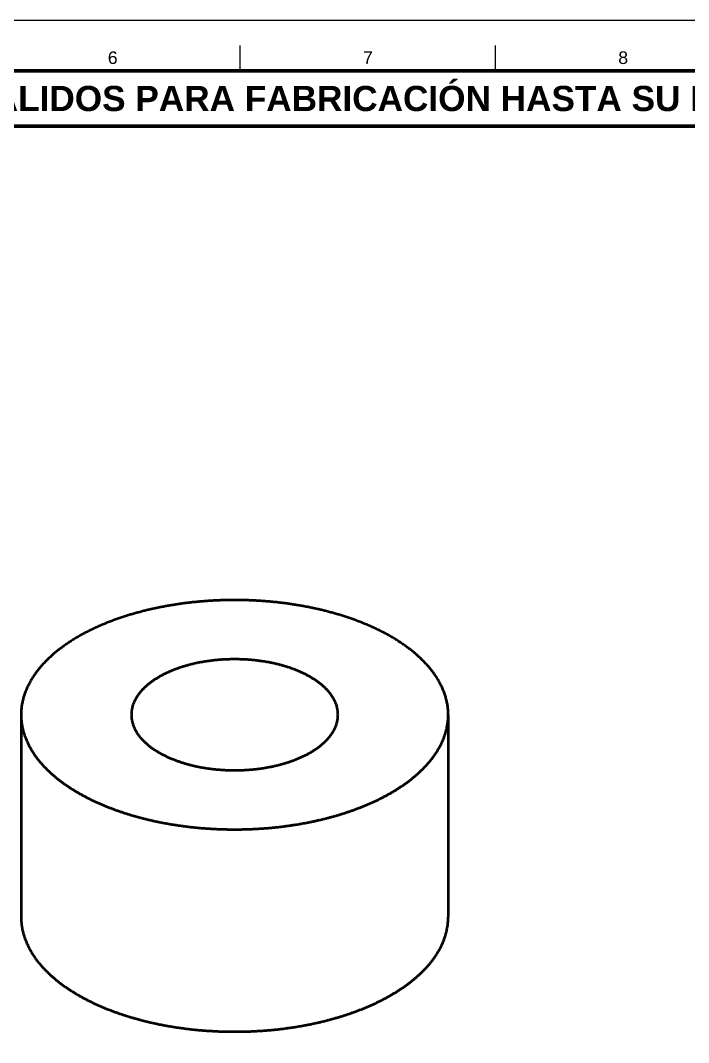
# Model space of a CAD drawing. Header units: millimetres. Extents: x 0 to 841, y 0 to 594.
# Drawn here: x 280.5 to 413.1, y 391 to 594 of the extents above; entities that cross this region are included whole.
import ezdxf
from ezdxf.enums import TextEntityAlignment as Align

# ---------------------------------------------------------------- set-up
doc = ezdxf.new("R2010")
doc.units = ezdxf.units.MM
for name, color, linetype, lineweight in [('FINA', 7, 'CONTINUOUS', 25), ('MARCO', 7, 'CONTINUOUS', 70), ('TXT', 7, 'CONTINUOUS', 25), ('VIS', 7, 'CONTINUOUS', 50)]:
    doc.layers.add(name, color=color, linetype=linetype, lineweight=lineweight)
doc.styles.add('STD', font='LiberationSans-Regular.ttf')
doc.styles.add('STDB', font='LiberationSans-Bold.ttf')

msp = doc.modelspace()

# ---------------------------------------------------------------- linework, layer by layer
at = {"layer": 'FINA'}
for p, q in [((324.12, 584), (324.12, 589)), ((374.81, 584), (374.81, 589))]:
    msp.add_line(p, q, dxfattribs=at)
msp.add_lwpolyline([(0, 0), (841, 0), (841, 594), (0, 594)], close=True, dxfattribs=at)
at = {"layer": 'MARCO'}
for points in [[(20, 10), (831, 10), (831, 584), (20, 584)], [(20, 573), (831, 573), (831, 584), (20, 584)]]:
    msp.add_lwpolyline(points, close=True, dxfattribs=at)
at = {"layer": 'VIS'}
for points in [[(365.42, 456.09), (365.42, 456.3), (365.41, 456.51), (365.4, 456.72), (365.39, 456.92), (365.38, 457.13), (365.36, 457.34), (365.33, 457.55), (365.31, 457.76), (365.28, 457.97), (365.24, 458.17), (365.2, 458.38), (365.16, 458.58), (365.12, 458.79), (365.07, 458.99), (365.02, 459.2), (364.97, 459.4), (364.91, 459.6), (364.85, 459.8), (364.79, 460), (364.72, 460.2), (364.65, 460.4), (364.58, 460.59), (364.51, 460.79), (364.43, 460.98), (364.35, 461.18), (364.26, 461.37), (364.18, 461.56), (364.09, 461.75), (364, 461.94), (363.9, 462.12), (363.81, 462.31), (363.71, 462.5), (363.6, 462.68), (363.5, 462.86), (363.39, 463.04), (363.29, 463.22), (363.18, 463.4), (363.06, 463.57), (362.95, 463.75), (362.83, 463.92), (362.71, 464.1), (362.59, 464.27), (362.47, 464.44), (362.34, 464.6), (362.22, 464.77), (362.09, 464.94), (361.96, 465.1), (361.82, 465.26), (361.69, 465.42), (361.56, 465.58), (361.42, 465.74), (361.28, 465.9), (361.14, 466.06), (361, 466.21), (360.86, 466.36), (360.71, 466.52), (360.57, 466.67), (360.42, 466.82), (360.27, 466.96), (360.12, 467.11), (359.97, 467.26), (359.82, 467.4), (359.66, 467.54), (359.51, 467.68), (359.35, 467.82), (359.2, 467.96), (359.04, 468.1), (358.88, 468.24), (358.72, 468.37), (358.56, 468.51), (358.4, 468.64), (358.23, 468.77), (358.07, 468.9), (357.91, 469.03), (357.74, 469.16), (357.57, 469.28), (357.4, 469.41), (357.24, 469.53), (357.07, 469.66), (356.9, 469.78), (356.73, 469.9), (356.55, 470.02), (356.38, 470.14), (356.21, 470.26), (356.03, 470.37), (355.86, 470.49), (355.68, 470.6), (355.51, 470.72), (355.33, 470.83), (355.15, 470.94), (354.98, 471.05), (354.8, 471.16), (354.62, 471.27), (354.44, 471.38), (354.26, 471.48), (354.08, 471.59), (353.9, 471.69), (353.71, 471.8), (353.53, 471.9), (353.35, 472), (353.16, 472.1), (352.98, 472.2), (352.79, 472.3), (352.61, 472.4), (352.42, 472.49), (352.24, 472.59), (352.05, 472.68), (351.86, 472.78), (351.67, 472.87), (351.49, 472.96), (351.3, 473.05), (351.11, 473.14), (350.92, 473.23), (350.73, 473.32), (350.54, 473.41), (350.35, 473.5), (350.16, 473.58), (349.97, 473.67), (349.77, 473.75), (349.58, 473.84), (349.39, 473.92), (349.2, 474), (349, 474.08), (348.81, 474.16), (348.62, 474.24), (348.42, 474.32), (348.23, 474.4), (348.03, 474.47), (347.84, 474.55), (347.64, 474.63), (347.45, 474.7), (347.25, 474.77), (347.05, 474.85), (346.86, 474.92), (346.66, 474.99), (346.46, 475.06), (346.27, 475.13), (346.07, 475.2), (345.87, 475.27), (345.67, 475.34), (345.47, 475.4), (345.27, 475.47), (345.08, 475.54), (344.88, 475.6), (344.68, 475.66), (344.48, 475.73), (344.28, 475.79), (344.08, 475.85), (343.88, 475.91), (343.68, 475.97), (343.48, 476.03), (343.27, 476.09), (343.07, 476.15), (342.87, 476.21), (342.67, 476.27), (342.47, 476.32), (342.27, 476.38), (342.06, 476.43), (341.86, 476.49), (341.66, 476.54), (341.46, 476.59), (341.25, 476.65), (341.05, 476.7), (340.85, 476.75), (340.64, 476.8), (340.44, 476.85), (340.24, 476.9), (340.03, 476.95), (339.83, 476.99), (339.62, 477.04), (339.42, 477.09), (339.22, 477.13), (339.01, 477.18), (338.81, 477.22), (338.6, 477.27), (338.4, 477.31), (338.19, 477.35), (337.99, 477.39), (337.78, 477.43), (337.58, 477.48), (337.37, 477.52), (337.16, 477.55), (336.96, 477.59), (336.75, 477.63), (336.55, 477.67), (336.34, 477.71), (336.13, 477.74), (335.93, 477.78), (335.72, 477.81), (335.51, 477.85), (335.31, 477.88), (335.1, 477.92), (334.89, 477.95), (334.69, 477.98), (334.48, 478.01), (334.27, 478.04), (334.07, 478.07), (333.86, 478.1), (333.65, 478.13), (333.44, 478.16), (333.24, 478.19), (333.03, 478.22), (332.82, 478.24), (332.61, 478.27), (332.4, 478.3), (332.2, 478.32), (331.99, 478.34), (331.78, 478.37), (331.57, 478.39), (331.36, 478.42), (331.16, 478.44), (330.95, 478.46), (330.74, 478.48), (330.53, 478.5), (330.32, 478.52), (330.11, 478.54), (329.9, 478.56), (329.7, 478.58), (329.49, 478.59), (329.28, 478.61), (329.07, 478.63), (328.86, 478.64), (328.65, 478.66), (328.44, 478.67), (328.23, 478.69), (328.02, 478.7), (327.82, 478.71), (327.61, 478.73), (327.4, 478.74), (327.19, 478.75), (326.98, 478.76), (326.77, 478.77), (326.56, 478.78), (326.35, 478.79), (326.14, 478.8), (325.93, 478.81), (325.72, 478.82), (325.51, 478.82), (325.3, 478.83), (325.09, 478.83), (324.89, 478.84), (324.68, 478.84), (324.47, 478.85), (324.26, 478.85), (324.05, 478.86), (323.84, 478.86), (323.63, 478.86), (323.42, 478.86), (323.21, 478.86), (323, 478.86), (322.79, 478.86), (322.58, 478.86), (322.37, 478.86), (322.16, 478.86), (321.95, 478.86), (321.74, 478.85), (321.53, 478.85), (321.32, 478.84), (321.11, 478.84), (320.91, 478.83), (320.7, 478.83), (320.49, 478.82), (320.28, 478.82), (320.07, 478.81), (319.86, 478.8), (319.65, 478.79), (319.44, 478.78), (319.23, 478.77), (319.02, 478.76), (318.81, 478.75), (318.6, 478.74), (318.39, 478.73), (318.18, 478.71), (317.98, 478.7), (317.77, 478.69), (317.56, 478.67), (317.35, 478.66), (317.14, 478.64), (316.93, 478.63), (316.72, 478.61), (316.51, 478.59), (316.3, 478.58), (316.1, 478.56), (315.89, 478.54), (315.68, 478.52), (315.47, 478.5), (315.26, 478.48), (315.05, 478.46), (314.84, 478.44), (314.64, 478.42), (314.43, 478.39), (314.22, 478.37), (314.01, 478.34), (313.8, 478.32), (313.6, 478.3), (313.39, 478.27), (313.18, 478.24), (312.97, 478.22), (312.76, 478.19), (312.56, 478.16), (312.35, 478.13), (312.14, 478.1), (311.93, 478.07), (311.73, 478.04), (311.52, 478.01), (311.31, 477.98), (311.11, 477.95), (310.9, 477.92), (310.69, 477.88), (310.49, 477.85), (310.28, 477.81), (310.07, 477.78), (309.87, 477.74), (309.66, 477.71), (309.45, 477.67), (309.25, 477.63), (309.04, 477.59), (308.84, 477.55), (308.63, 477.52), (308.42, 477.48), (308.22, 477.43), (308.01, 477.39), (307.81, 477.35), (307.6, 477.31), (307.4, 477.27), (307.19, 477.22), (306.99, 477.18), (306.78, 477.13), (306.58, 477.09), (306.38, 477.04), (306.17, 476.99), (305.97, 476.95), (305.76, 476.9), (305.56, 476.85), (305.36, 476.8), (305.15, 476.75), (304.95, 476.7), (304.75, 476.65), (304.54, 476.59), (304.34, 476.54), (304.14, 476.49), (303.94, 476.43), (303.73, 476.38), (303.53, 476.32), (303.33, 476.27), (303.13, 476.21), (302.93, 476.15), (302.73, 476.09), (302.52, 476.03), (302.32, 475.97), (302.12, 475.91), (301.92, 475.85), (301.72, 475.79), (301.52, 475.73), (301.32, 475.66), (301.12, 475.6), (300.92, 475.54), (300.73, 475.47), (300.53, 475.4), (300.33, 475.34), (300.13, 475.27), (299.93, 475.2), (299.73, 475.13), (299.54, 475.06), (299.34, 474.99), (299.14, 474.92), (298.95, 474.85), (298.75, 474.77), (298.55, 474.7), (298.36, 474.63), (298.16, 474.55), (297.97, 474.47), (297.77, 474.4), (297.58, 474.32), (297.38, 474.24), (297.19, 474.16), (297, 474.08), (296.8, 474), (296.61, 473.92), (296.42, 473.84), (296.23, 473.75), (296.03, 473.67), (295.84, 473.58), (295.65, 473.5), (295.46, 473.41), (295.27, 473.32), (295.08, 473.23), (294.89, 473.14), (294.7, 473.05), (294.51, 472.96), (294.33, 472.87), (294.14, 472.78), (293.95, 472.68), (293.76, 472.59), (293.58, 472.49), (293.39, 472.4), (293.21, 472.3), (293.02, 472.2), (292.84, 472.1), (292.65, 472), (292.47, 471.9), (292.29, 471.8), (292.1, 471.69), (291.92, 471.59), (291.74, 471.48), (291.56, 471.38), (291.38, 471.27), (291.2, 471.16), (291.02, 471.05), (290.85, 470.94), (290.67, 470.83), (290.49, 470.72), (290.32, 470.6), (290.14, 470.49), (289.97, 470.37), (289.79, 470.26), (289.62, 470.14), (289.45, 470.02), (289.27, 469.9), (289.1, 469.78), (288.93, 469.66), (288.76, 469.53), (288.6, 469.41), (288.43, 469.28), (288.26, 469.16), (288.09, 469.03), (287.93, 468.9), (287.77, 468.77), (287.6, 468.64), (287.44, 468.51), (287.28, 468.37), (287.12, 468.24), (286.96, 468.1), (286.8, 467.96), (286.65, 467.82), (286.49, 467.68), (286.34, 467.54), (286.18, 467.4), (286.03, 467.26), (285.88, 467.11), (285.73, 466.96), (285.58, 466.82), (285.43, 466.67), (285.29, 466.52), (285.14, 466.36), (285, 466.21), (284.86, 466.06), (284.72, 465.9), (284.58, 465.74), (284.44, 465.58), (284.31, 465.42), (284.18, 465.26), (284.04, 465.1), (283.91, 464.94), (283.78, 464.77), (283.66, 464.6), (283.53, 464.44), (283.41, 464.27), (283.29, 464.1), (283.17, 463.92), (283.05, 463.75), (282.94, 463.57), (282.82, 463.4), (282.71, 463.22), (282.61, 463.04), (282.5, 462.86), (282.4, 462.68), (282.29, 462.5), (282.19, 462.31), (282.1, 462.12), (282, 461.94), (281.91, 461.75), (281.82, 461.56), (281.74, 461.37), (281.65, 461.18), (281.57, 460.98), (281.49, 460.79), (281.42, 460.59), (281.35, 460.4), (281.28, 460.2), (281.21, 460), (281.15, 459.8), (281.09, 459.6), (281.03, 459.4), (280.98, 459.2), (280.93, 458.99), (280.88, 458.79), (280.84, 458.58), (280.8, 458.38), (280.76, 458.17), (280.72, 457.97), (280.69, 457.76), (280.67, 457.55), (280.64, 457.34), (280.62, 457.13), (280.61, 456.92), (280.6, 456.72), (280.59, 456.51), (280.58, 456.3), (280.58, 456.09)], [(343.53, 456.09), (343.52, 456.25), (343.52, 456.42), (343.51, 456.58), (343.49, 456.74), (343.47, 456.91), (343.44, 457.07), (343.41, 457.23), (343.38, 457.39), (343.34, 457.55), (343.3, 457.71), (343.26, 457.87), (343.21, 458.03), (343.15, 458.18), (343.09, 458.34), (343.03, 458.49), (342.97, 458.64), (342.9, 458.79), (342.83, 458.94), (342.75, 459.08), (342.67, 459.23), (342.59, 459.37), (342.51, 459.51), (342.42, 459.65), (342.33, 459.79), (342.24, 459.93), (342.14, 460.06), (342.05, 460.19), (341.95, 460.33), (341.84, 460.45), (341.74, 460.58), (341.63, 460.71), (341.53, 460.83), (341.42, 460.95), (341.3, 461.07), (341.19, 461.19), (341.07, 461.31), (340.96, 461.43), (340.84, 461.54), (340.72, 461.65), (340.6, 461.76), (340.47, 461.87), (340.35, 461.98), (340.22, 462.08), (340.09, 462.19), (339.97, 462.29), (339.84, 462.39), (339.7, 462.49), (339.57, 462.59), (339.44, 462.69), (339.31, 462.78), (339.17, 462.87), (339.03, 462.97), (338.9, 463.06), (338.76, 463.15), (338.62, 463.24), (338.48, 463.32), (338.34, 463.41), (338.2, 463.49), (338.06, 463.58), (337.91, 463.66), (337.77, 463.74), (337.63, 463.82), (337.48, 463.9), (337.34, 463.97), (337.19, 464.05), (337.04, 464.12), (336.9, 464.2), (336.75, 464.27), (336.6, 464.34), (336.45, 464.41), (336.3, 464.48), (336.15, 464.55), (336, 464.61), (335.85, 464.68), (335.7, 464.75), (335.55, 464.81), (335.39, 464.87), (335.24, 464.93), (335.09, 464.99), (334.94, 465.05), (334.78, 465.11), (334.63, 465.17), (334.47, 465.22), (334.32, 465.28), (334.16, 465.34), (334.01, 465.39), (333.85, 465.44), (333.7, 465.49), (333.54, 465.54), (333.38, 465.59), (333.22, 465.64), (333.07, 465.69), (332.91, 465.74), (332.75, 465.78), (332.59, 465.83), (332.44, 465.87), (332.28, 465.92), (332.12, 465.96), (331.96, 466), (331.8, 466.04), (331.64, 466.08), (331.48, 466.12), (331.32, 466.16), (331.16, 466.2), (331, 466.24), (330.84, 466.27), (330.68, 466.31), (330.52, 466.34), (330.36, 466.38), (330.19, 466.41), (330.03, 466.44), (329.87, 466.47), (329.71, 466.5), (329.55, 466.53), (329.39, 466.56), (329.22, 466.59), (329.06, 466.62), (328.9, 466.64), (328.74, 466.67), (328.57, 466.69), (328.41, 466.72), (328.25, 466.74), (328.09, 466.76), (327.92, 466.79), (327.76, 466.81), (327.6, 466.83), (327.43, 466.85), (327.27, 466.87), (327.11, 466.88), (326.94, 466.9), (326.78, 466.92), (326.61, 466.94), (326.45, 466.95), (326.29, 466.97), (326.12, 466.98), (325.96, 466.99), (325.79, 467), (325.63, 467.02), (325.47, 467.03), (325.3, 467.04), (325.14, 467.05), (324.97, 467.06), (324.81, 467.06), (324.65, 467.07), (324.48, 467.08), (324.32, 467.08), (324.15, 467.09), (323.99, 467.09), (323.82, 467.1), (323.66, 467.1), (323.49, 467.1), (323.33, 467.11), (323.16, 467.11), (323, 467.11), (322.84, 467.11), (322.67, 467.11), (322.51, 467.1), (322.34, 467.1), (322.18, 467.1), (322.01, 467.09), (321.85, 467.09), (321.68, 467.08), (321.52, 467.08), (321.35, 467.07), (321.19, 467.06), (321.03, 467.06), (320.86, 467.05), (320.7, 467.04), (320.53, 467.03), (320.37, 467.02), (320.21, 467), (320.04, 466.99), (319.88, 466.98), (319.71, 466.97), (319.55, 466.95), (319.39, 466.94), (319.22, 466.92), (319.06, 466.9), (318.89, 466.88), (318.73, 466.87), (318.57, 466.85), (318.4, 466.83), (318.24, 466.81), (318.08, 466.79), (317.91, 466.76), (317.75, 466.74), (317.59, 466.72), (317.43, 466.69), (317.26, 466.67), (317.1, 466.64), (316.94, 466.62), (316.78, 466.59), (316.61, 466.56), (316.45, 466.53), (316.29, 466.5), (316.13, 466.47), (315.97, 466.44), (315.81, 466.41), (315.64, 466.38), (315.48, 466.34), (315.32, 466.31), (315.16, 466.27), (315, 466.24), (314.84, 466.2), (314.68, 466.16), (314.52, 466.12), (314.36, 466.08), (314.2, 466.04), (314.04, 466), (313.88, 465.96), (313.72, 465.92), (313.56, 465.87), (313.41, 465.83), (313.25, 465.78), (313.09, 465.74), (312.93, 465.69), (312.78, 465.64), (312.62, 465.59), (312.46, 465.54), (312.3, 465.49), (312.15, 465.44), (311.99, 465.39), (311.84, 465.34), (311.68, 465.28), (311.53, 465.22), (311.37, 465.17), (311.22, 465.11), (311.06, 465.05), (310.91, 464.99), (310.76, 464.93), (310.61, 464.87), (310.45, 464.81), (310.3, 464.75), (310.15, 464.68), (310, 464.61), (309.85, 464.55), (309.7, 464.48), (309.55, 464.41), (309.4, 464.34), (309.25, 464.27), (309.1, 464.2), (308.96, 464.12), (308.81, 464.05), (308.66, 463.97), (308.52, 463.9), (308.37, 463.82), (308.23, 463.74), (308.09, 463.66), (307.94, 463.58), (307.8, 463.49), (307.66, 463.41), (307.52, 463.32), (307.38, 463.24), (307.24, 463.15), (307.1, 463.06), (306.97, 462.97), (306.83, 462.87), (306.69, 462.78), (306.56, 462.69), (306.43, 462.59), (306.3, 462.49), (306.16, 462.39), (306.03, 462.29), (305.91, 462.19), (305.78, 462.08), (305.65, 461.98), (305.53, 461.87), (305.4, 461.76), (305.28, 461.65), (305.16, 461.54), (305.04, 461.43), (304.93, 461.31), (304.81, 461.19), (304.7, 461.07), (304.58, 460.95), (304.47, 460.83), (304.37, 460.71), (304.26, 460.58), (304.16, 460.45), (304.05, 460.33), (303.95, 460.19), (303.86, 460.06), (303.76, 459.93), (303.67, 459.79), (303.58, 459.65), (303.49, 459.51), (303.41, 459.37), (303.33, 459.23), (303.25, 459.08), (303.17, 458.94), (303.1, 458.79), (303.03, 458.64), (302.97, 458.49), (302.91, 458.34), (302.85, 458.18), (302.79, 458.03), (302.74, 457.87), (302.7, 457.71), (302.66, 457.55), (302.62, 457.39), (302.59, 457.23), (302.56, 457.07), (302.53, 456.91), (302.51, 456.74), (302.49, 456.58), (302.48, 456.42), (302.48, 456.25), (302.47, 456.09)], [(280.58, 456.09), (280.58, 455.92), (280.58, 455.75), (280.59, 455.59), (280.6, 455.42), (280.61, 455.25), (280.62, 455.09), (280.64, 454.92), (280.65, 454.76), (280.67, 454.59), (280.69, 454.42), (280.72, 454.26), (280.74, 454.09), (280.77, 453.93), (280.8, 453.77), (280.83, 453.6), (280.87, 453.44), (280.9, 453.28), (280.94, 453.11), (280.98, 452.95), (281.03, 452.79), (281.07, 452.63), (281.12, 452.47), (281.17, 452.31), (281.22, 452.15), (281.27, 451.99), (281.33, 451.84), (281.38, 451.68), (281.44, 451.52), (281.5, 451.37), (281.56, 451.21), (281.63, 451.06), (281.69, 450.91), (281.76, 450.75), (281.83, 450.6), (281.9, 450.45), (281.97, 450.3), (282.05, 450.15), (282.12, 450), (282.2, 449.85), (282.28, 449.71), (282.36, 449.56), (282.44, 449.42), (282.52, 449.27), (282.61, 449.13), (282.7, 448.99), (282.78, 448.84), (282.87, 448.7), (282.96, 448.56), (283.05, 448.42), (283.15, 448.28), (283.24, 448.15), (283.34, 448.01), (283.43, 447.87), (283.53, 447.74), (283.63, 447.61), (283.73, 447.47), (283.83, 447.34), (283.94, 447.21), (284.04, 447.08), (284.15, 446.95), (284.25, 446.82), (284.36, 446.69), (284.47, 446.56), (284.58, 446.44), (284.69, 446.31), (284.8, 446.19), (284.91, 446.06), (285.02, 445.94), (285.13, 445.82), (285.25, 445.7), (285.37, 445.58), (285.48, 445.46), (285.6, 445.34), (285.72, 445.22), (285.84, 445.11), (285.96, 444.99), (286.08, 444.88), (286.2, 444.76), (286.32, 444.65), (286.44, 444.53), (286.57, 444.42), (286.69, 444.31), (286.82, 444.2), (286.94, 444.09), (287.07, 443.98), (287.2, 443.87), (287.32, 443.77), (287.45, 443.66), (287.58, 443.55), (287.71, 443.45), (287.84, 443.35), (287.97, 443.24), (288.1, 443.14), (288.23, 443.04), (288.37, 442.94), (288.5, 442.84), (288.63, 442.74), (288.77, 442.64), (288.9, 442.54), (289.04, 442.44), (289.17, 442.34), (289.31, 442.25), (289.45, 442.15), (289.58, 442.06), (289.72, 441.96), (289.86, 441.87), (290, 441.78), (290.14, 441.69), (290.28, 441.59), (290.42, 441.5), (290.56, 441.41), (290.7, 441.32), (290.84, 441.24), (290.98, 441.15), (291.12, 441.06), (291.27, 440.97), (291.41, 440.89), (291.55, 440.8), (291.7, 440.72), (291.84, 440.63), (291.98, 440.55), (292.13, 440.47), (292.27, 440.38), (292.42, 440.3), (292.57, 440.22), (292.71, 440.14), (292.86, 440.06), (293, 439.98), (293.15, 439.9), (293.3, 439.83), (293.45, 439.75), (293.6, 439.67), (293.74, 439.6), (293.89, 439.52), (294.04, 439.44), (294.19, 439.37), (294.34, 439.3), (294.49, 439.22), (294.64, 439.15), (294.79, 439.08), (294.94, 439.01), (295.09, 438.94), (295.24, 438.86), (295.39, 438.79), (295.55, 438.73), (295.7, 438.66), (295.85, 438.59), (296, 438.52), (296.15, 438.45), (296.31, 438.39), (296.46, 438.32), (296.61, 438.25), (296.77, 438.19), (296.92, 438.12), (297.08, 438.06), (297.23, 438), (297.38, 437.93), (297.54, 437.87), (297.69, 437.81), (297.85, 437.75), (298, 437.69), (298.16, 437.63), (298.31, 437.57), (298.47, 437.51), (298.63, 437.45), (298.78, 437.39), (298.94, 437.33), (299.1, 437.27), (299.25, 437.22), (299.41, 437.16), (299.57, 437.1), (299.72, 437.05), (299.88, 436.99), (300.04, 436.94), (300.2, 436.88), (300.35, 436.83), (300.51, 436.78), (300.67, 436.72), (300.83, 436.67), (300.99, 436.62), (301.15, 436.57), (301.3, 436.52), (301.46, 436.47), (301.62, 436.42), (301.78, 436.37), (301.94, 436.32), (302.1, 436.27), (302.26, 436.22), (302.42, 436.17), (302.58, 436.12), (302.74, 436.08), (302.9, 436.03), (303.06, 435.99), (303.22, 435.94), (303.38, 435.89), (303.54, 435.85), (303.7, 435.81), (303.86, 435.76), (304.02, 435.72), (304.19, 435.67), (304.35, 435.63), (304.51, 435.59), (304.67, 435.55), (304.83, 435.51), (304.99, 435.47), (305.16, 435.43), (305.32, 435.39), (305.48, 435.35), (305.64, 435.31), (305.8, 435.27), (305.97, 435.23), (306.13, 435.19), (306.29, 435.15), (306.45, 435.12), (306.62, 435.08), (306.78, 435.04), (306.94, 435.01), (307.1, 434.97), (307.27, 434.94), (307.43, 434.9), (307.59, 434.87), (307.76, 434.83), (307.92, 434.8), (308.08, 434.77), (308.25, 434.73), (308.41, 434.7), (308.57, 434.67), (308.74, 434.64), (308.9, 434.61), (309.07, 434.58), (309.23, 434.55), (309.39, 434.52), (309.56, 434.49), (309.72, 434.46), (309.89, 434.43), (310.05, 434.4), (310.22, 434.37), (310.38, 434.34), (310.54, 434.32), (310.71, 434.29), (310.87, 434.26), (311.04, 434.24), (311.2, 434.21), (311.37, 434.19), (311.53, 434.16), (311.7, 434.14), (311.86, 434.11), (312.03, 434.09), (312.19, 434.06), (312.36, 434.04), (312.52, 434.02), (312.69, 434), (312.85, 433.97), (313.02, 433.95), (313.19, 433.93), (313.35, 433.91), (313.52, 433.89), (313.68, 433.87), (313.85, 433.85), (314.01, 433.83), (314.18, 433.81), (314.34, 433.79), (314.51, 433.77), (314.68, 433.75), (314.84, 433.74), (315.01, 433.72), (315.17, 433.7), (315.34, 433.69), (315.51, 433.67), (315.67, 433.65), (315.84, 433.64), (316, 433.62), (316.17, 433.61), (316.34, 433.59), (316.5, 433.58), (316.67, 433.57), (316.84, 433.55), (317, 433.54), (317.17, 433.53), (317.33, 433.52), (317.5, 433.5), (317.67, 433.49), (317.83, 433.48), (318, 433.47), (318.17, 433.46), (318.33, 433.45), (318.5, 433.44), (318.67, 433.43), (318.83, 433.42), (319, 433.41), (319.17, 433.41), (319.33, 433.4), (319.5, 433.39), (319.67, 433.38), (319.83, 433.38), (320, 433.37), (320.17, 433.36), (320.33, 433.36), (320.5, 433.35), (320.67, 433.35), (320.83, 433.34), (321, 433.34), (321.17, 433.33), (321.33, 433.33), (321.5, 433.33), (321.67, 433.32), (321.83, 433.32), (322, 433.32), (322.17, 433.32), (322.33, 433.31), (322.5, 433.31), (322.67, 433.31), (322.83, 433.31), (323, 433.31), (323.17, 433.31), (323.33, 433.31), (323.5, 433.31), (323.67, 433.31), (323.83, 433.32), (324, 433.32), (324.17, 433.32), (324.33, 433.32), (324.5, 433.33), (324.67, 433.33), (324.83, 433.33), (325, 433.34), (325.17, 433.34), (325.33, 433.35), (325.5, 433.35), (325.67, 433.36), (325.83, 433.36), (326, 433.37), (326.17, 433.38), (326.33, 433.38), (326.5, 433.39), (326.67, 433.4), (326.83, 433.41), (327, 433.41), (327.17, 433.42), (327.33, 433.43), (327.5, 433.44), (327.67, 433.45), (327.83, 433.46), (328, 433.47), (328.17, 433.48), (328.33, 433.49), (328.5, 433.5), (328.67, 433.52), (328.83, 433.53), (329, 433.54), (329.17, 433.55), (329.33, 433.57), (329.5, 433.58), (329.66, 433.59), (329.83, 433.61), (330, 433.62), (330.16, 433.64), (330.33, 433.65), (330.49, 433.67), (330.66, 433.69), (330.83, 433.7), (330.99, 433.72), (331.16, 433.74), (331.32, 433.75), (331.49, 433.77), (331.66, 433.79), (331.82, 433.81), (331.99, 433.83), (332.15, 433.85), (332.32, 433.87), (332.48, 433.89), (332.65, 433.91), (332.81, 433.93), (332.98, 433.95), (333.15, 433.97), (333.31, 434), (333.48, 434.02), (333.64, 434.04), (333.81, 434.06), (333.97, 434.09), (334.14, 434.11), (334.3, 434.14), (334.47, 434.16), (334.63, 434.19), (334.8, 434.21), (334.96, 434.24), (335.13, 434.26), (335.29, 434.29), (335.46, 434.32), (335.62, 434.34), (335.78, 434.37), (335.95, 434.4), (336.11, 434.43), (336.28, 434.46), (336.44, 434.49), (336.61, 434.52), (336.77, 434.55), (336.93, 434.58), (337.1, 434.61), (337.26, 434.64), (337.43, 434.67), (337.59, 434.7), (337.75, 434.73), (337.92, 434.77), (338.08, 434.8), (338.24, 434.83), (338.41, 434.87), (338.57, 434.9), (338.73, 434.94), (338.9, 434.97), (339.06, 435.01), (339.22, 435.04), (339.38, 435.08), (339.55, 435.12), (339.71, 435.15), (339.87, 435.19), (340.03, 435.23), (340.2, 435.27), (340.36, 435.31), (340.52, 435.35), (340.68, 435.39), (340.85, 435.43), (341.01, 435.47), (341.17, 435.51), (341.33, 435.55), (341.49, 435.59), (341.65, 435.63), (341.81, 435.67), (341.98, 435.72), (342.14, 435.76), (342.3, 435.81), (342.46, 435.85), (342.62, 435.89), (342.78, 435.94), (342.94, 435.99), (343.1, 436.03), (343.26, 436.08), (343.42, 436.12), (343.58, 436.17), (343.74, 436.22), (343.9, 436.27), (344.06, 436.32), (344.22, 436.37), (344.38, 436.42), (344.54, 436.47), (344.7, 436.52), (344.85, 436.57), (345.01, 436.62), (345.17, 436.67), (345.33, 436.72), (345.49, 436.78), (345.65, 436.83), (345.8, 436.88), (345.96, 436.94), (346.12, 436.99), (346.28, 437.05), (346.43, 437.1), (346.59, 437.16), (346.75, 437.22), (346.9, 437.27), (347.06, 437.33), (347.22, 437.39), (347.37, 437.45), (347.53, 437.51), (347.69, 437.57), (347.84, 437.63), (348, 437.69), (348.15, 437.75), (348.31, 437.81), (348.46, 437.87), (348.62, 437.93), (348.77, 438), (348.92, 438.06), (349.08, 438.12), (349.23, 438.19), (349.39, 438.25), (349.54, 438.32), (349.69, 438.39), (349.85, 438.45), (350, 438.52), (350.15, 438.59), (350.3, 438.66), (350.45, 438.73), (350.61, 438.79), (350.76, 438.86), (350.91, 438.94), (351.06, 439.01), (351.21, 439.08), (351.36, 439.15), (351.51, 439.22), (351.66, 439.3), (351.81, 439.37), (351.96, 439.45), (352.11, 439.52), (352.26, 439.6), (352.41, 439.67), (352.55, 439.75), (352.7, 439.83), (352.85, 439.9), (353, 439.98)], [(280.58, 456.09), (280.58, 415.91)], [(302.47, 456.09), (302.48, 455.92), (302.48, 455.76), (302.49, 455.59), (302.51, 455.43), (302.53, 455.27), (302.56, 455.1), (302.59, 454.94), (302.62, 454.78), (302.66, 454.62), (302.7, 454.46), (302.75, 454.3), (302.8, 454.15), (302.85, 453.99), (302.91, 453.84), (302.97, 453.68), (303.03, 453.53), (303.1, 453.38), (303.17, 453.23), (303.25, 453.09), (303.33, 452.94), (303.41, 452.8), (303.49, 452.66), (303.58, 452.52), (303.67, 452.38), (303.76, 452.24), (303.86, 452.11), (303.96, 451.98), (304.06, 451.85), (304.16, 451.72), (304.26, 451.59), (304.37, 451.46), (304.48, 451.34), (304.59, 451.22), (304.7, 451.1), (304.81, 450.98), (304.93, 450.86), (305.05, 450.75), (305.17, 450.63), (305.29, 450.52), (305.41, 450.41), (305.53, 450.3), (305.66, 450.19), (305.78, 450.09), (305.91, 449.98), (306.04, 449.88), (306.17, 449.78), (306.3, 449.68), (306.43, 449.58), (306.57, 449.48), (306.7, 449.39), (306.84, 449.29), (306.97, 449.2), (307.11, 449.11), (307.25, 449.02), (307.39, 448.93), (307.53, 448.85), (307.67, 448.76), (307.81, 448.68), (307.95, 448.59), (308.09, 448.51), (308.24, 448.43), (308.38, 448.35), (308.53, 448.27), (308.67, 448.2), (308.82, 448.12), (308.97, 448.05), (309.11, 447.97), (309.26, 447.9), (309.41, 447.83), (309.56, 447.76), (309.71, 447.69), (309.86, 447.62), (310.01, 447.56), (310.16, 447.49), (310.31, 447.42), (310.46, 447.36), (310.62, 447.3), (310.77, 447.24), (310.92, 447.18), (311.08, 447.12), (311.23, 447.06), (311.38, 447), (311.54, 446.95), (311.69, 446.89), (311.85, 446.84), (312, 446.78), (312.16, 446.73), (312.32, 446.68), (312.47, 446.63), (312.63, 446.58), (312.79, 446.53), (312.95, 446.48), (313.1, 446.43), (313.26, 446.39), (313.42, 446.34), (313.58, 446.3), (313.74, 446.25), (313.9, 446.21), (314.06, 446.17), (314.22, 446.13), (314.37, 446.09), (314.53, 446.05), (314.7, 446.01), (314.86, 445.97), (315.02, 445.93), (315.18, 445.9), (315.34, 445.86), (315.5, 445.83), (315.66, 445.8), (315.82, 445.76), (315.98, 445.73), (316.14, 445.7), (316.31, 445.67), (316.47, 445.64), (316.63, 445.61), (316.79, 445.58), (316.96, 445.56), (317.12, 445.53), (317.28, 445.5), (317.44, 445.48), (317.61, 445.45), (317.77, 445.43), (317.93, 445.41), (318.1, 445.39), (318.26, 445.36), (318.42, 445.34), (318.59, 445.32), (318.75, 445.31), (318.91, 445.29), (319.08, 445.27), (319.24, 445.25), (319.4, 445.24), (319.57, 445.22), (319.73, 445.21), (319.9, 445.19), (320.06, 445.18), (320.23, 445.17), (320.39, 445.16), (320.55, 445.15), (320.72, 445.14), (320.88, 445.13), (321.05, 445.12), (321.21, 445.11), (321.38, 445.1), (321.54, 445.09), (321.71, 445.09), (321.87, 445.08), (322.03, 445.08), (322.2, 445.08), (322.36, 445.07), (322.53, 445.07), (322.69, 445.07), (322.86, 445.07), (323.02, 445.07), (323.19, 445.07), (323.35, 445.07), (323.52, 445.07), (323.68, 445.07), (323.85, 445.08), (324.01, 445.08), (324.18, 445.09), (324.34, 445.09), (324.51, 445.1), (324.67, 445.1), (324.83, 445.11), (325, 445.12), (325.16, 445.13), (325.33, 445.14), (325.49, 445.15), (325.66, 445.16), (325.82, 445.17), (325.98, 445.18), (326.15, 445.2), (326.31, 445.21), (326.48, 445.23), (326.64, 445.24), (326.8, 445.26), (326.97, 445.27), (327.13, 445.29), (327.3, 445.31), (327.46, 445.33), (327.62, 445.35), (327.79, 445.37), (327.95, 445.39), (328.11, 445.41), (328.28, 445.44), (328.44, 445.46), (328.6, 445.49), (328.76, 445.51), (328.93, 445.54), (329.09, 445.56), (329.25, 445.59), (329.41, 445.62), (329.58, 445.65), (329.74, 445.68), (329.9, 445.71), (330.06, 445.74), (330.22, 445.77), (330.39, 445.81), (330.55, 445.84), (330.71, 445.87), (330.87, 445.91), (331.03, 445.95), (331.19, 445.98), (331.35, 446.02), (331.51, 446.06), (331.67, 446.1), (331.83, 446.14), (331.99, 446.18), (332.15, 446.22), (332.31, 446.27), (332.47, 446.31), (332.62, 446.35), (332.78, 446.4), (332.94, 446.45), (333.1, 446.49), (333.26, 446.54), (333.41, 446.59), (333.57, 446.64), (333.73, 446.69), (333.88, 446.74), (334.04, 446.8), (334.19, 446.85), (334.35, 446.91), (334.5, 446.96), (334.66, 447.02), (334.81, 447.08), (334.97, 447.13), (335.12, 447.19), (335.27, 447.25), (335.43, 447.32), (335.58, 447.38), (335.73, 447.44), (335.88, 447.51), (336.03, 447.57), (336.18, 447.64), (336.33, 447.71), (336.48, 447.78), (336.63, 447.85), (336.78, 447.92), (336.93, 447.99), (337.08, 448.07), (337.22, 448.14), (337.37, 448.22), (337.51, 448.29)], [(337.51, 448.29), (337.66, 448.37), (337.81, 448.45), (337.95, 448.54), (338.1, 448.62), (338.24, 448.7), (338.38, 448.79), (338.52, 448.88), (338.66, 448.97), (338.81, 449.06), (338.94, 449.15), (339.08, 449.24), (339.22, 449.33), (339.36, 449.43), (339.49, 449.53), (339.63, 449.63), (339.76, 449.73), (339.89, 449.83), (340.02, 449.93), (340.15, 450.03), (340.28, 450.14), (340.41, 450.25), (340.53, 450.36), (340.66, 450.47), (340.78, 450.58), (340.9, 450.7), (341.02, 450.81), (341.14, 450.93), (341.26, 451.05), (341.37, 451.17), (341.48, 451.29), (341.59, 451.42), (341.7, 451.54), (341.81, 451.67), (341.91, 451.8), (342.01, 451.94), (342.11, 452.07), (342.21, 452.2), (342.3, 452.34), (342.4, 452.48), (342.48, 452.62), (342.57, 452.76), (342.65, 452.91), (342.73, 453.06), (342.81, 453.2), (342.88, 453.35), (342.95, 453.5), (343.02, 453.66), (343.08, 453.81), (343.14, 453.97), (343.2, 454.12), (343.25, 454.28), (343.3, 454.44), (343.34, 454.6), (343.38, 454.77), (343.41, 454.93), (343.44, 455.09), (343.47, 455.26), (343.49, 455.42), (343.5, 455.59), (343.52, 455.75), (343.52, 455.92), (343.53, 456.09)], [(353, 439.98), (353.14, 440.06), (353.28, 440.14), (353.43, 440.22), (353.57, 440.3), (353.71, 440.38), (353.86, 440.46), (354, 440.54), (354.14, 440.62), (354.28, 440.71), (354.43, 440.79), (354.57, 440.87), (354.71, 440.96), (354.85, 441.04), (354.99, 441.13), (355.13, 441.22), (355.27, 441.3), (355.41, 441.39), (355.54, 441.48), (355.68, 441.57), (355.82, 441.66), (355.96, 441.75), (356.09, 441.84), (356.23, 441.93), (356.37, 442.02), (356.5, 442.12), (356.64, 442.21), (356.77, 442.3), (356.9, 442.4), (357.04, 442.5), (357.17, 442.59), (357.3, 442.69), (357.43, 442.79), (357.57, 442.89), (357.7, 442.98), (357.83, 443.08), (357.96, 443.19), (358.09, 443.29), (358.21, 443.39), (358.34, 443.49), (358.47, 443.6), (358.6, 443.7), (358.72, 443.8), (358.85, 443.91), (358.97, 444.02), (359.1, 444.12), (359.22, 444.23), (359.34, 444.34), (359.47, 444.45), (359.59, 444.56), (359.71, 444.67), (359.83, 444.79), (359.95, 444.9), (360.07, 445.01), (360.18, 445.13), (360.3, 445.24), (360.42, 445.36), (360.53, 445.47), (360.65, 445.59), (360.76, 445.71), (360.87, 445.83), (360.99, 445.95), (361.1, 446.07), (361.21, 446.19), (361.32, 446.32), (361.42, 446.44), (361.53, 446.56), (361.64, 446.69), (361.74, 446.81), (361.85, 446.94), (361.95, 447.07), (362.05, 447.2), (362.16, 447.33), (362.26, 447.46), (362.35, 447.59), (362.45, 447.72), (362.55, 447.85), (362.64, 447.99), (362.74, 448.12), (362.83, 448.25), (362.92, 448.39), (363.01, 448.53), (363.1, 448.67), (363.19, 448.8), (363.28, 448.94), (363.36, 449.08), (363.45, 449.22), (363.53, 449.37), (363.61, 449.51), (363.69, 449.65), (363.77, 449.8), (363.85, 449.94), (363.92, 450.09), (364, 450.24), (364.07, 450.38), (364.14, 450.53), (364.21, 450.68), (364.27, 450.83), (364.34, 450.98), (364.4, 451.13), (364.47, 451.28), (364.53, 451.44), (364.58, 451.59), (364.64, 451.74), (364.7, 451.9), (364.75, 452.05), (364.8, 452.21), (364.85, 452.37), (364.9, 452.52), (364.94, 452.68), (364.99, 452.84), (365.03, 453), (365.07, 453.16), (365.11, 453.32), (365.14, 453.48), (365.17, 453.64), (365.21, 453.8), (365.23, 453.96), (365.26, 454.12), (365.29, 454.29), (365.31, 454.45), (365.33, 454.61), (365.35, 454.78), (365.37, 454.94), (365.38, 455.1), (365.39, 455.27), (365.4, 455.43), (365.41, 455.59), (365.42, 455.76), (365.42, 455.92), (365.42, 456.09)], [(365.42, 456.09), (365.42, 415.91)], [(280.58, 415.91), (280.58, 415.75), (280.58, 415.58), (280.59, 415.41), (280.6, 415.25), (280.61, 415.08), (280.62, 414.91), (280.64, 414.75), (280.65, 414.58), (280.67, 414.42), (280.69, 414.25), (280.72, 414.08), (280.74, 413.92), (280.77, 413.76), (280.8, 413.59), (280.83, 413.43), (280.87, 413.26), (280.9, 413.1), (280.94, 412.94), (280.98, 412.78), (281.03, 412.62), (281.07, 412.46), (281.12, 412.3), (281.17, 412.14), (281.22, 411.98), (281.27, 411.82), (281.33, 411.66), (281.38, 411.51), (281.44, 411.35), (281.5, 411.19), (281.56, 411.04), (281.63, 410.88), (281.69, 410.73), (281.76, 410.58), (281.83, 410.43), (281.9, 410.28), (281.97, 410.13), (282.05, 409.98), (282.12, 409.83), (282.2, 409.68), (282.28, 409.53), (282.36, 409.39), (282.44, 409.24), (282.52, 409.1), (282.61, 408.95), (282.7, 408.81), (282.78, 408.67), (282.87, 408.53), (282.96, 408.39), (283.05, 408.25), (283.15, 408.11), (283.24, 407.97), (283.34, 407.84), (283.43, 407.7), (283.53, 407.57), (283.63, 407.43), (283.73, 407.3), (283.83, 407.17), (283.94, 407.03), (284.04, 406.9), (284.15, 406.77), (284.25, 406.65), (284.36, 406.52), (284.47, 406.39), (284.58, 406.26), (284.69, 406.14), (284.8, 406.01), (284.91, 405.89), (285.02, 405.77), (285.13, 405.65), (285.25, 405.52), (285.37, 405.4), (285.48, 405.29), (285.6, 405.17), (285.72, 405.05), (285.84, 404.93), (285.96, 404.82), (286.08, 404.7), (286.2, 404.59), (286.32, 404.47), (286.44, 404.36), (286.57, 404.25), (286.69, 404.14), (286.82, 404.03), (286.94, 403.92), (287.07, 403.81), (287.2, 403.7), (287.32, 403.59), (287.45, 403.49), (287.58, 403.38), (287.71, 403.28), (287.84, 403.17), (287.97, 403.07), (288.1, 402.97), (288.23, 402.86), (288.37, 402.76), (288.5, 402.66), (288.63, 402.56), (288.77, 402.46), (288.9, 402.36), (289.04, 402.27), (289.17, 402.17), (289.31, 402.07), (289.45, 401.98), (289.58, 401.88), (289.72, 401.79), (289.86, 401.7), (290, 401.6), (290.14, 401.51), (290.28, 401.42), (290.42, 401.33), (290.56, 401.24), (290.7, 401.15), (290.84, 401.06), (290.98, 400.97), (291.12, 400.89), (291.27, 400.8), (291.41, 400.71), (291.55, 400.63), (291.7, 400.54), (291.84, 400.46), (291.98, 400.38), (292.13, 400.29), (292.27, 400.21), (292.42, 400.13), (292.57, 400.05), (292.71, 399.97), (292.86, 399.89), (293, 399.81), (293.15, 399.73), (293.3, 399.65), (293.45, 399.57), (293.6, 399.5), (293.74, 399.42), (293.89, 399.35), (294.04, 399.27), (294.19, 399.2), (294.34, 399.12), (294.49, 399.05), (294.64, 398.98), (294.79, 398.9), (294.94, 398.83), (295.09, 398.76), (295.24, 398.69), (295.39, 398.62), (295.55, 398.55), (295.7, 398.48), (295.85, 398.41), (296, 398.35), (296.15, 398.28), (296.31, 398.21), (296.46, 398.15), (296.61, 398.08), (296.77, 398.01), (296.92, 397.95), (297.08, 397.89), (297.23, 397.82), (297.38, 397.76), (297.54, 397.7), (297.69, 397.63), (297.85, 397.57), (298, 397.51), (298.16, 397.45), (298.31, 397.39), (298.47, 397.33), (298.63, 397.27), (298.78, 397.21), (298.94, 397.16), (299.1, 397.1), (299.25, 397.04), (299.41, 396.98), (299.57, 396.93), (299.72, 396.87), (299.88, 396.82), (300.04, 396.76), (300.2, 396.71), (300.35, 396.65), (300.51, 396.6), (300.67, 396.55), (300.83, 396.5), (300.99, 396.44), (301.15, 396.39), (301.3, 396.34), (301.46, 396.29), (301.62, 396.24), (301.78, 396.19), (301.94, 396.14), (302.1, 396.09), (302.26, 396.05), (302.42, 396), (302.58, 395.95), (302.74, 395.9), (302.9, 395.86), (303.06, 395.81), (303.22, 395.77), (303.38, 395.72), (303.54, 395.68), (303.7, 395.63), (303.86, 395.59), (304.02, 395.54), (304.19, 395.5), (304.35, 395.46), (304.51, 395.42), (304.67, 395.37), (304.83, 395.33), (304.99, 395.29), (305.16, 395.25), (305.32, 395.21), (305.48, 395.17), (305.64, 395.13), (305.8, 395.09), (305.97, 395.05), (306.13, 395.02), (306.29, 394.98), (306.45, 394.94), (306.62, 394.91), (306.78, 394.87), (306.94, 394.83), (307.1, 394.8), (307.27, 394.76), (307.43, 394.73), (307.59, 394.69), (307.76, 394.66), (307.92, 394.63), (308.08, 394.59), (308.25, 394.56), (308.41, 394.53), (308.57, 394.5), (308.74, 394.46), (308.9, 394.43), (309.07, 394.4), (309.23, 394.37), (309.39, 394.34), (309.56, 394.31), (309.72, 394.28), (309.89, 394.25), (310.05, 394.22), (310.22, 394.2), (310.38, 394.17), (310.54, 394.14), (310.71, 394.11), (310.87, 394.09), (311.04, 394.06), (311.2, 394.04), (311.37, 394.01), (311.53, 393.99), (311.7, 393.96), (311.86, 393.94), (312.03, 393.91), (312.19, 393.89), (312.36, 393.87), (312.52, 393.84), (312.69, 393.82), (312.85, 393.8), (313.02, 393.78), (313.19, 393.76), (313.35, 393.73), (313.52, 393.71), (313.68, 393.69), (313.85, 393.67), (314.01, 393.65), (314.18, 393.64), (314.34, 393.62), (314.51, 393.6), (314.68, 393.58), (314.84, 393.56), (315.01, 393.55), (315.17, 393.53), (315.34, 393.51), (315.51, 393.5), (315.67, 393.48), (315.84, 393.46), (316, 393.45), (316.17, 393.44), (316.34, 393.42), (316.5, 393.41), (316.67, 393.39), (316.84, 393.38), (317, 393.37), (317.17, 393.35), (317.33, 393.34), (317.5, 393.33), (317.67, 393.32), (317.83, 393.31), (318, 393.3), (318.17, 393.29), (318.33, 393.28), (318.5, 393.27), (318.67, 393.26), (318.83, 393.25), (319, 393.24), (319.17, 393.23), (319.33, 393.22), (319.5, 393.22), (319.67, 393.21), (319.83, 393.2), (320, 393.19), (320.17, 393.19), (320.33, 393.18), (320.5, 393.18), (320.67, 393.17), (320.83, 393.17), (321, 393.16), (321.17, 393.16), (321.33, 393.16), (321.5, 393.15), (321.67, 393.15), (321.83, 393.15), (322, 393.14), (322.17, 393.14), (322.33, 393.14), (322.5, 393.14), (322.67, 393.14), (322.83, 393.14), (323, 393.14), (323.17, 393.14), (323.33, 393.14), (323.5, 393.14), (323.67, 393.14), (323.83, 393.14), (324, 393.14), (324.17, 393.15), (324.33, 393.15), (324.5, 393.15), (324.67, 393.16), (324.83, 393.16), (325, 393.16), (325.17, 393.17), (325.33, 393.17), (325.5, 393.18), (325.67, 393.18), (325.83, 393.19), (326, 393.19), (326.17, 393.2), (326.33, 393.21), (326.5, 393.22), (326.67, 393.22), (326.83, 393.23), (327, 393.24), (327.17, 393.25), (327.33, 393.26), (327.5, 393.27), (327.67, 393.28), (327.83, 393.29), (328, 393.3), (328.17, 393.31), (328.33, 393.32), (328.5, 393.33), (328.67, 393.34), (328.83, 393.35), (329, 393.37), (329.17, 393.38), (329.33, 393.39), (329.5, 393.41), (329.66, 393.42), (329.83, 393.44), (330, 393.45), (330.16, 393.46), (330.33, 393.48), (330.49, 393.5), (330.66, 393.51), (330.83, 393.53), (330.99, 393.55), (331.16, 393.56), (331.32, 393.58), (331.49, 393.6), (331.66, 393.62), (331.82, 393.64), (331.99, 393.65), (332.15, 393.67), (332.32, 393.69), (332.48, 393.71), (332.65, 393.73), (332.81, 393.76), (332.98, 393.78), (333.15, 393.8), (333.31, 393.82), (333.48, 393.84), (333.64, 393.87), (333.81, 393.89), (333.97, 393.91), (334.14, 393.94), (334.3, 393.96), (334.47, 393.99), (334.63, 394.01), (334.8, 394.04), (334.96, 394.06), (335.13, 394.09), (335.29, 394.11), (335.46, 394.14), (335.62, 394.17), (335.78, 394.2), (335.95, 394.22), (336.11, 394.25), (336.28, 394.28), (336.44, 394.31), (336.61, 394.34), (336.77, 394.37), (336.93, 394.4), (337.1, 394.43), (337.26, 394.46), (337.43, 394.5), (337.59, 394.53), (337.75, 394.56), (337.92, 394.59), (338.08, 394.63), (338.24, 394.66), (338.41, 394.69), (338.57, 394.73), (338.73, 394.76), (338.9, 394.8), (339.06, 394.83), (339.22, 394.87), (339.38, 394.91), (339.55, 394.94), (339.71, 394.98), (339.87, 395.02), (340.03, 395.05), (340.2, 395.09), (340.36, 395.13), (340.52, 395.17), (340.68, 395.21), (340.85, 395.25), (341.01, 395.29), (341.17, 395.33), (341.33, 395.37), (341.49, 395.42), (341.65, 395.46), (341.81, 395.5), (341.98, 395.54), (342.14, 395.59), (342.3, 395.63), (342.46, 395.68), (342.62, 395.72), (342.78, 395.77), (342.94, 395.81), (343.1, 395.86), (343.26, 395.9), (343.42, 395.95), (343.58, 396), (343.74, 396.05), (343.9, 396.09), (344.06, 396.14), (344.22, 396.19), (344.38, 396.24), (344.54, 396.29), (344.7, 396.34), (344.85, 396.39), (345.01, 396.44), (345.17, 396.5), (345.33, 396.55), (345.49, 396.6), (345.65, 396.65), (345.8, 396.71), (345.96, 396.76), (346.12, 396.82), (346.28, 396.87), (346.43, 396.93), (346.59, 396.98), (346.75, 397.04), (346.9, 397.1), (347.06, 397.16), (347.22, 397.21), (347.37, 397.27), (347.53, 397.33), (347.69, 397.39), (347.84, 397.45), (348, 397.51), (348.15, 397.57), (348.31, 397.63), (348.46, 397.7), (348.62, 397.76), (348.77, 397.82), (348.92, 397.89), (349.08, 397.95), (349.23, 398.01), (349.39, 398.08), (349.54, 398.15), (349.69, 398.21), (349.85, 398.28), (350, 398.35), (350.15, 398.41), (350.3, 398.48), (350.45, 398.55), (350.61, 398.62), (350.76, 398.69), (350.91, 398.76), (351.06, 398.83), (351.21, 398.9), (351.36, 398.98), (351.51, 399.05), (351.66, 399.12), (351.81, 399.2), (351.96, 399.27), (352.11, 399.35), (352.26, 399.42), (352.41, 399.5), (352.55, 399.57), (352.7, 399.65), (352.85, 399.73), (353, 399.81)], [(353, 399.81), (353.14, 399.89), (353.28, 399.97), (353.43, 400.04), (353.57, 400.12), (353.71, 400.2), (353.86, 400.29), (354, 400.37), (354.14, 400.45), (354.28, 400.53), (354.43, 400.62), (354.57, 400.7), (354.71, 400.78), (354.85, 400.87), (354.99, 400.95), (355.13, 401.04), (355.27, 401.13), (355.41, 401.22), (355.54, 401.3), (355.68, 401.39), (355.82, 401.48), (355.96, 401.57), (356.09, 401.66), (356.23, 401.76), (356.37, 401.85), (356.5, 401.94), (356.64, 402.04), (356.77, 402.13), (356.9, 402.22), (357.04, 402.32), (357.17, 402.42), (357.3, 402.51), (357.43, 402.61), (357.57, 402.71), (357.7, 402.81), (357.83, 402.91), (357.96, 403.01), (358.09, 403.11), (358.21, 403.21), (358.34, 403.32), (358.47, 403.42), (358.6, 403.53), (358.72, 403.63), (358.85, 403.74), (358.97, 403.84), (359.1, 403.95), (359.22, 404.06), (359.34, 404.17), (359.47, 404.28), (359.59, 404.39), (359.71, 404.5), (359.83, 404.61), (359.95, 404.72), (360.07, 404.84), (360.18, 404.95), (360.3, 405.07), (360.42, 405.18), (360.53, 405.3), (360.65, 405.42), (360.76, 405.54), (360.87, 405.66), (360.99, 405.78), (361.1, 405.9), (361.21, 406.02), (361.32, 406.14), (361.42, 406.26), (361.53, 406.39), (361.64, 406.51), (361.74, 406.64), (361.85, 406.77), (361.95, 406.89), (362.05, 407.02), (362.16, 407.15), (362.26, 407.28), (362.35, 407.41), (362.45, 407.54), (362.55, 407.68), (362.64, 407.81), (362.74, 407.95), (362.83, 408.08), (362.92, 408.22), (363.01, 408.35), (363.1, 408.49), (363.19, 408.63), (363.28, 408.77), (363.36, 408.91), (363.45, 409.05), (363.53, 409.19), (363.61, 409.34), (363.69, 409.48), (363.77, 409.62), (363.85, 409.77), (363.92, 409.91), (364, 410.06), (364.07, 410.21), (364.14, 410.36), (364.21, 410.51), (364.27, 410.66), (364.34, 410.81), (364.4, 410.96), (364.47, 411.11), (364.53, 411.26), (364.58, 411.42), (364.64, 411.57), (364.7, 411.73), (364.75, 411.88), (364.8, 412.04), (364.85, 412.19), (364.9, 412.35), (364.94, 412.51), (364.99, 412.67), (365.03, 412.83), (365.07, 412.98), (365.11, 413.14), (365.14, 413.31), (365.17, 413.47), (365.21, 413.63), (365.23, 413.79), (365.26, 413.95), (365.29, 414.11), (365.31, 414.28), (365.33, 414.44), (365.35, 414.6), (365.37, 414.76), (365.38, 414.93), (365.39, 415.09), (365.4, 415.26), (365.41, 415.42), (365.42, 415.58), (365.42, 415.75), (365.42, 415.91)]]:
    msp.add_lwpolyline(points, dxfattribs=at)

# ---------------------------------------------------------------- texts
at = {"layer": 'TXT'}
for s, height, style, p in [('6', 2.5, 'STD', (298.78, 586.6)), ('7', 2.5, 'STD', (349.47, 586.6)), ('8', 2.5, 'STD', (400.16, 586.6)), ('ESTOS PLANOS NO SON VÁLIDOS PARA FABRICACIÓN HASTA SU REVISIÓN Y APROBACIÓN POR UN INGENIERO CALCULISTA HABILITADO.', 5, 'STDB', (425.5, 578.5))]:
    msp.add_text(s, height=height, dxfattribs=dict(at, style=style)).set_placement(p, align=Align.MIDDLE_CENTER)

doc.saveas('drawing.dxf')
